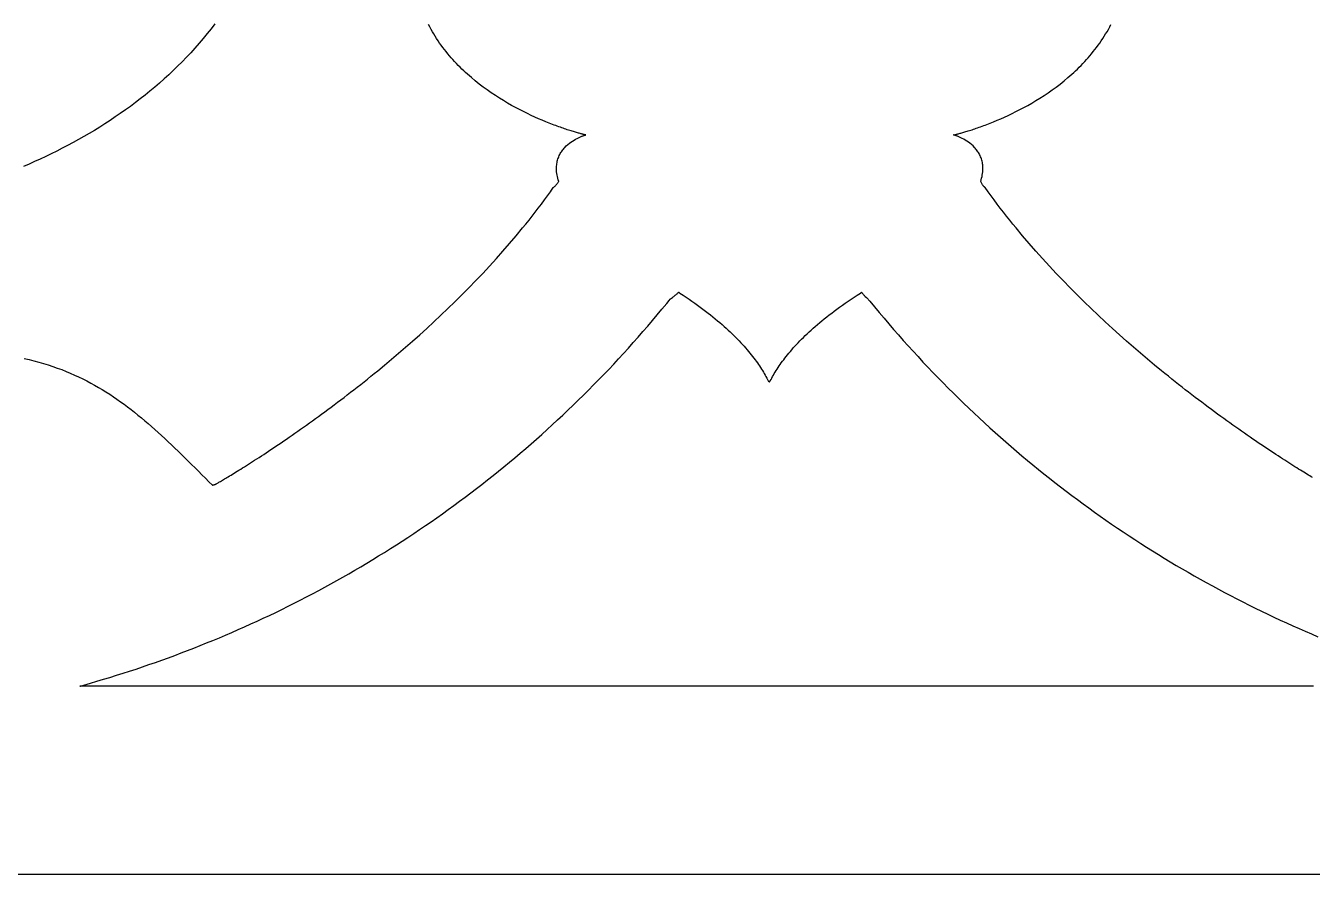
# Model space of a CAD drawing. Extents: x -52 to 64, y -91 to -51.
# Drawn here: x 2.9 to 22.24, y -90.72 to -77.95 of the extents above; entities that cross this region are included whole.
import ezdxf

# ---------------------------------------------------------------- set-up
doc = ezdxf.new("R2010")
doc.units = 0
doc.header["$MEASUREMENT"] = 0
doc.layers.add('LAYER_1', color=18, linetype='CONTINUOUS')

msp = doc.modelspace()

# ---------------------------------------------------------------- linework, layer by layer
at = {"layer": 'LAYER_1'}
for points in [[(5.749, -77.924), (5.691, -77.999), (5.632, -78.074), (5.572, -78.147), (5.51, -78.219), (5.448, -78.29), (5.385, -78.36), (5.32, -78.429), (5.255, -78.496), (5.188, -78.563), (5.121, -78.628), (5.053, -78.692), (4.984, -78.755), (4.914, -78.817), (4.843, -78.878), (4.771, -78.938), (4.699, -78.997), (4.626, -79.055), (4.552, -79.111), (4.477, -79.167), (4.402, -79.221), (4.326, -79.275), (4.249, -79.327), (4.172, -79.379), (4.094, -79.429), (4.016, -79.479), (3.937, -79.528), (3.857, -79.575), (3.777, -79.622), (3.697, -79.667), (3.616, -79.712), (3.534, -79.755), (3.452, -79.798), (3.37, -79.84), (3.288, -79.881), (3.205, -79.921), (3.122, -79.96), (3.038, -79.998), (2.954, -80.035), (2.87, -80.072)], [(2.879, -82.957), (2.954, -82.975), (3.028, -82.994), (3.101, -83.013), (3.172, -83.034), (3.242, -83.056), (3.311, -83.079), (3.378, -83.103), (3.445, -83.127), (3.51, -83.153), (3.574, -83.18), (3.638, -83.208), (3.7, -83.236), (3.761, -83.266), (3.822, -83.296), (3.881, -83.328), (3.94, -83.36), (3.998, -83.393), (4.055, -83.427), (4.111, -83.462), (4.167, -83.498), (4.222, -83.534), (4.276, -83.571), (4.33, -83.609), (4.383, -83.648), (4.436, -83.687), (4.488, -83.727), (4.54, -83.768), (4.592, -83.81), (4.643, -83.852), (4.694, -83.895), (4.745, -83.938), (4.795, -83.982), (4.846, -84.027), (4.896, -84.072), (4.946, -84.118), (4.996, -84.164), (5.046, -84.211), (5.096, -84.259), (5.146, -84.307), (5.196, -84.355), (5.246, -84.404), (5.296, -84.454), (5.347, -84.504), (5.398, -84.554), (5.449, -84.605), (5.501, -84.656), (5.552, -84.708), (5.605, -84.76), (5.657, -84.812), (5.71, -84.865), (5.711, -84.864), (5.712, -84.864), (5.714, -84.864), (5.717, -84.863), (5.723, -84.861), (5.731, -84.859), (5.738, -84.857), (5.744, -84.856), (5.747, -84.855), (5.749, -84.855), (5.75, -84.854), (5.751, -84.854), (5.751, -84.854), (5.753, -84.853), (5.756, -84.851), (5.76, -84.849), (5.765, -84.846), (5.771, -84.842), (5.779, -84.838), (5.787, -84.833), (5.797, -84.828), (5.807, -84.821), (5.819, -84.815), (5.832, -84.807), (5.845, -84.799), (5.86, -84.791), (5.876, -84.781), (5.892, -84.771), (5.91, -84.761), (5.929, -84.75), (5.948, -84.738), (5.969, -84.725), (5.99, -84.712), (6.012, -84.699), (6.035, -84.685), (6.059, -84.67), (6.084, -84.654), (6.11, -84.638), (6.137, -84.622), (6.164, -84.605), (6.192, -84.587), (6.221, -84.569), (6.251, -84.55), (6.282, -84.53), (6.313, -84.51), (6.345, -84.49), (6.378, -84.468), (6.412, -84.447), (6.446, -84.424), (6.481, -84.401), (6.516, -84.378), (6.553, -84.354), (6.59, -84.329), (6.627, -84.304), (6.666, -84.279), (6.704, -84.252), (6.744, -84.226), (6.784, -84.198), (6.824, -84.171), (6.866, -84.142), (6.907, -84.113), (6.95, -84.084), (6.992, -84.054), (7.036, -84.024), (7.08, -83.993), (7.124, -83.961), (7.169, -83.929), (7.214, -83.897), (7.26, -83.864), (7.306, -83.83), (7.352, -83.796), (7.399, -83.762), (7.446, -83.726), (7.494, -83.691), (7.542, -83.655), (7.591, -83.618), (7.639, -83.581), (7.689, -83.544), (7.738, -83.506), (7.788, -83.468), (7.838, -83.429), (7.888, -83.389), (7.939, -83.349), (7.989, -83.309), (8.04, -83.268), (8.092, -83.227), (8.143, -83.185), (8.195, -83.143), (8.299, -83.058), (8.403, -82.97), (8.508, -82.881), (8.614, -82.79), (8.72, -82.697), (8.826, -82.603), (8.932, -82.507), (9.038, -82.409), (9.144, -82.309), (9.25, -82.208), (9.356, -82.106), (9.461, -82.001), (9.566, -81.896), (9.67, -81.788), (9.774, -81.68), (9.876, -81.569), (9.978, -81.457), (10.078, -81.344), (10.178, -81.23), (10.276, -81.114), (10.373, -80.996), (10.421, -80.937), (10.469, -80.877), (10.516, -80.818), (10.563, -80.757), (10.609, -80.697), (10.655, -80.636), (10.7, -80.575), (10.746, -80.513), (10.79, -80.451), (10.834, -80.389), (10.835, -80.389), (10.836, -80.388), (10.838, -80.386), (10.841, -80.384), (10.845, -80.38), (10.849, -80.376), (10.854, -80.372), (10.859, -80.366), (10.865, -80.36), (10.872, -80.354), (10.878, -80.346), (10.885, -80.338), (10.893, -80.329), (10.9, -80.319), (10.908, -80.309), (10.915, -80.298), (10.908, -80.273), (10.901, -80.248), (10.895, -80.224), (10.891, -80.2), (10.887, -80.177), (10.884, -80.154), (10.883, -80.132), (10.882, -80.11), (10.882, -80.09), (10.883, -80.069), (10.885, -80.049), (10.887, -80.03), (10.89, -80.011), (10.894, -79.992), (10.899, -79.975), (10.904, -79.957), (10.91, -79.94), (10.916, -79.924), (10.923, -79.908), (10.931, -79.893), (10.939, -79.878), (10.948, -79.863), (10.957, -79.849), (10.966, -79.835), (10.976, -79.822), (10.986, -79.809), (10.996, -79.797), (11.007, -79.785), (11.029, -79.763), (11.052, -79.742), (11.076, -79.723), (11.099, -79.705), (11.123, -79.689), (11.147, -79.675), (11.17, -79.661), (11.192, -79.65), (11.213, -79.639), (11.233, -79.63), (11.243, -79.626), (11.252, -79.622), (11.261, -79.618), (11.269, -79.615), (11.277, -79.612), (11.284, -79.61), (11.291, -79.607), (11.297, -79.605), (11.303, -79.603), (11.308, -79.602), (11.312, -79.6), (11.315, -79.599), (11.318, -79.599), (11.32, -79.598), (11.322, -79.598), (11.322, -79.598), (11.322, -79.597), (11.32, -79.597), (11.318, -79.597), (11.315, -79.596), (11.31, -79.595), (11.305, -79.594), (11.3, -79.592), (11.293, -79.591), (11.285, -79.589), (11.277, -79.587), (11.268, -79.584), (11.258, -79.582), (11.247, -79.579), (11.236, -79.576), (11.224, -79.572), (11.211, -79.569), (11.197, -79.565), (11.183, -79.561), (11.168, -79.556), (11.152, -79.552), (11.136, -79.547), (11.119, -79.541), (11.101, -79.536), (11.083, -79.53), (11.064, -79.524), (11.045, -79.518), (11.025, -79.511), (11.004, -79.505), (10.983, -79.497), (10.962, -79.49), (10.94, -79.482), (10.917, -79.474), (10.894, -79.466), (10.87, -79.457), (10.847, -79.448), (10.822, -79.439), (10.797, -79.429), (10.772, -79.42), (10.721, -79.399), (10.668, -79.377), (10.613, -79.354), (10.558, -79.329), (10.501, -79.303), (10.444, -79.276), (10.385, -79.247), (10.326, -79.217), (10.267, -79.185), (10.206, -79.152), (10.146, -79.117), (10.085, -79.081), (10.024, -79.044), (9.963, -79.004), (9.902, -78.964), (9.841, -78.921), (9.781, -78.877), (9.721, -78.832), (9.662, -78.784), (9.603, -78.735), (9.545, -78.685), (9.517, -78.659), (9.488, -78.632), (9.46, -78.606), (9.433, -78.578), (9.405, -78.551), (9.378, -78.522), (9.351, -78.494), (9.324, -78.465), (9.298, -78.435), (9.272, -78.405), (9.247, -78.375), (9.222, -78.344), (9.197, -78.312), (9.173, -78.281), (9.149, -78.248), (9.126, -78.215), (9.103, -78.182), (9.081, -78.148), (9.059, -78.114), (9.037, -78.079), (9.017, -78.044), (8.996, -78.009), (8.976, -77.972), (8.957, -77.936)], [(22.245, -84.75), (22.225, -84.738), (22.205, -84.725), (22.183, -84.712), (22.161, -84.699), (22.138, -84.685), (22.114, -84.67), (22.089, -84.654), (22.063, -84.638), (22.037, -84.622), (22.009, -84.605), (21.981, -84.587), (21.952, -84.569), (21.922, -84.55), (21.891, -84.53), (21.86, -84.51), (21.828, -84.49), (21.795, -84.468), (21.762, -84.447), (21.727, -84.424), (21.692, -84.401), (21.657, -84.378), (21.62, -84.354), (21.583, -84.329), (21.546, -84.304), (21.507, -84.279), (21.469, -84.252), (21.429, -84.226), (21.389, -84.198), (21.348, -84.171), (21.307, -84.142), (21.265, -84.113), (21.223, -84.084), (21.18, -84.054), (21.137, -84.024), (21.093, -83.993), (21.049, -83.961), (21.004, -83.929), (20.959, -83.897), (20.913, -83.864), (20.867, -83.83), (20.82, -83.796), (20.773, -83.762), (20.726, -83.726), (20.678, -83.691), (20.63, -83.655), (20.581, -83.618), (20.532, -83.581), (20.483, -83.544), (20.434, -83.506), (20.384, -83.468), (20.334, -83.429), (20.284, -83.389), (20.233, -83.349), (20.182, -83.309), (20.131, -83.268), (20.079, -83.227), (20.028, -83.185), (19.976, -83.143), (19.872, -83.058), (19.767, -82.97), (19.662, -82.881), (19.556, -82.79), (19.45, -82.697), (19.344, -82.603), (19.237, -82.507), (19.131, -82.409), (19.024, -82.309), (18.918, -82.208), (18.812, -82.106), (18.706, -82.001), (18.601, -81.896), (18.497, -81.788), (18.393, -81.68), (18.29, -81.569), (18.188, -81.457), (18.086, -81.344), (17.986, -81.23), (17.888, -81.114), (17.79, -80.996), (17.742, -80.937), (17.694, -80.877), (17.647, -80.818), (17.599, -80.757), (17.553, -80.697), (17.507, -80.636), (17.461, -80.575), (17.415, -80.513), (17.371, -80.451), (17.326, -80.389), (17.326, -80.389), (17.324, -80.388), (17.322, -80.386), (17.319, -80.384), (17.316, -80.38), (17.312, -80.376), (17.307, -80.372), (17.303, -80.366), (17.297, -80.36), (17.292, -80.354), (17.286, -80.346), (17.28, -80.338), (17.275, -80.329), (17.269, -80.319), (17.263, -80.309), (17.258, -80.298), (17.265, -80.273), (17.272, -80.248), (17.278, -80.224), (17.282, -80.2), (17.286, -80.177), (17.289, -80.154), (17.29, -80.132), (17.291, -80.11), (17.291, -80.09), (17.29, -80.069), (17.288, -80.049), (17.286, -80.03), (17.283, -80.011), (17.279, -79.992), (17.274, -79.975), (17.269, -79.957), (17.263, -79.94), (17.256, -79.924), (17.249, -79.908), (17.242, -79.893), (17.234, -79.878), (17.225, -79.863), (17.216, -79.849), (17.207, -79.835), (17.197, -79.822), (17.187, -79.809), (17.177, -79.797), (17.166, -79.785), (17.144, -79.763), (17.121, -79.742), (17.097, -79.723), (17.074, -79.705), (17.05, -79.689), (17.026, -79.675), (17.003, -79.661), (16.981, -79.65), (16.96, -79.639), (16.94, -79.63), (16.93, -79.626), (16.921, -79.622), (16.912, -79.618), (16.904, -79.615), (16.896, -79.612), (16.889, -79.61), (16.882, -79.607), (16.876, -79.605), (16.87, -79.603), (16.865, -79.602), (16.861, -79.6), (16.858, -79.599), (16.855, -79.599), (16.853, -79.598), (16.852, -79.598), (16.851, -79.598), (16.852, -79.597), (16.853, -79.597), (16.855, -79.597), (16.859, -79.596), (16.863, -79.595), (16.868, -79.594), (16.874, -79.592), (16.88, -79.591), (16.888, -79.589), (16.896, -79.587), (16.905, -79.584), (16.915, -79.582), (16.926, -79.579), (16.937, -79.576), (16.95, -79.572), (16.962, -79.569), (16.976, -79.565), (16.99, -79.561), (17.005, -79.556), (17.021, -79.552), (17.037, -79.547), (17.054, -79.541), (17.072, -79.536), (17.09, -79.53), (17.109, -79.524), (17.128, -79.518), (17.148, -79.511), (17.169, -79.505), (17.19, -79.497), (17.212, -79.49), (17.234, -79.482), (17.256, -79.474), (17.279, -79.466), (17.303, -79.457), (17.327, -79.448), (17.351, -79.439), (17.376, -79.429), (17.401, -79.42), (17.452, -79.399), (17.505, -79.377), (17.56, -79.354), (17.615, -79.329), (17.672, -79.303), (17.729, -79.276), (17.788, -79.247), (17.847, -79.217), (17.906, -79.185), (17.967, -79.152), (18.027, -79.117), (18.088, -79.081), (18.149, -79.044), (18.21, -79.004), (18.271, -78.964), (18.332, -78.921), (18.392, -78.877), (18.452, -78.832), (18.511, -78.784), (18.57, -78.735), (18.628, -78.685), (18.656, -78.659), (18.685, -78.632), (18.713, -78.606), (18.74, -78.578), (18.768, -78.551), (18.795, -78.522), (18.822, -78.494), (18.849, -78.465), (18.875, -78.435), (18.901, -78.405), (18.926, -78.375), (18.951, -78.344), (18.976, -78.312), (19, -78.281), (19.024, -78.248), (19.047, -78.215), (19.07, -78.182), (19.092, -78.148), (19.114, -78.114), (19.136, -78.079), (19.157, -78.044), (19.177, -78.009), (19.197, -77.972), (19.216, -77.936)], [(22.258, -87.888), (22.209, -87.888), (22.159, -87.888), (22.109, -87.888), (22.058, -87.888), (22.007, -87.888), (21.956, -87.888), (21.904, -87.888), (21.799, -87.888), (21.692, -87.888), (21.584, -87.888), (21.474, -87.888), (21.362, -87.888), (21.249, -87.888), (21.135, -87.888), (21.019, -87.888), (20.902, -87.888), (20.783, -87.888), (20.663, -87.888), (20.542, -87.888), (20.419, -87.888), (20.295, -87.888), (20.169, -87.888), (20.043, -87.888), (19.915, -87.888), (19.786, -87.888), (19.656, -87.888), (19.525, -87.888), (19.393, -87.888), (19.259, -87.888), (19.125, -87.888), (18.99, -87.888), (18.853, -87.888), (18.716, -87.888), (18.578, -87.888), (18.439, -87.888), (18.299, -87.888), (18.158, -87.888), (18.017, -87.888), (17.875, -87.888), (17.732, -87.888), (17.588, -87.888), (17.444, -87.888), (17.299, -87.888), (17.153, -87.888), (17.007, -87.888), (16.86, -87.888), (16.713, -87.888), (16.565, -87.888), (16.416, -87.888), (16.268, -87.888), (15.969, -87.888), (15.669, -87.888), (15.367, -87.888), (15.065, -87.888), (14.762, -87.888), (14.458, -87.888), (13.85, -87.888), (13.547, -87.888), (13.243, -87.888), (12.941, -87.888), (12.639, -87.888), (12.338, -87.888), (12.039, -87.888), (11.89, -87.888), (11.741, -87.888), (11.593, -87.888), (11.445, -87.888), (11.298, -87.888), (11.151, -87.888), (11.005, -87.888), (10.859, -87.888), (10.714, -87.888), (10.57, -87.888), (10.427, -87.888), (10.284, -87.888), (10.142, -87.888), (10, -87.888), (9.86, -87.888), (9.72, -87.888), (9.581, -87.888), (9.443, -87.888), (9.306, -87.888), (9.17, -87.888), (9.035, -87.888), (8.901, -87.888), (8.768, -87.888), (8.636, -87.888), (8.505, -87.888), (8.375, -87.888), (8.246, -87.888), (8.119, -87.888), (7.992, -87.888), (7.867, -87.888), (7.744, -87.888), (7.621, -87.888), (7.5, -87.888), (7.38, -87.888), (7.262, -87.888), (7.145, -87.888), (7.029, -87.888), (6.915, -87.888), (6.802, -87.888), (6.691, -87.888), (6.582, -87.888), (6.474, -87.888), (6.367, -87.888), (6.262, -87.888), (6.211, -87.888), (6.159, -87.888), (6.109, -87.888), (6.058, -87.888), (6.008, -87.888), (5.958, -87.888), (5.909, -87.888), (5.861, -87.888), (5.812, -87.888), (5.764, -87.888), (5.717, -87.888), (5.67, -87.888), (5.624, -87.888), (5.578, -87.888), (5.532, -87.888), (5.487, -87.888), (5.443, -87.888), (5.399, -87.888), (5.355, -87.888), (5.312, -87.888), (5.269, -87.888), (5.227, -87.888), (5.185, -87.888), (5.144, -87.888), (5.104, -87.888), (5.064, -87.888), (5.024, -87.888), (4.985, -87.888), (4.946, -87.888), (4.908, -87.888), (4.871, -87.888), (4.834, -87.888), (4.797, -87.888), (4.761, -87.888), (4.726, -87.888), (4.691, -87.888), (4.657, -87.888), (4.623, -87.888), (4.59, -87.888), (4.557, -87.888), (4.525, -87.888), (4.494, -87.888), (4.463, -87.888), (4.432, -87.888), (4.403, -87.888), (4.373, -87.888), (4.345, -87.888), (4.317, -87.888), (4.289, -87.888), (4.262, -87.888), (4.236, -87.888), (4.21, -87.888), (4.185, -87.888), (4.161, -87.888), (4.137, -87.888), (4.114, -87.888), (4.091, -87.888), (4.069, -87.888), (4.048, -87.888), (4.027, -87.888), (4.007, -87.888), (3.988, -87.888), (3.969, -87.888), (3.951, -87.888), (3.934, -87.888), (3.917, -87.888), (3.901, -87.888), (3.885, -87.888), (3.87, -87.888), (3.856, -87.888), (3.842, -87.888), (3.83, -87.888), (3.817, -87.888), (3.806, -87.888), (3.795, -87.888), (3.785, -87.888), (3.776, -87.888), (3.767, -87.888), (3.759, -87.888), (3.752, -87.888), (3.745, -87.888), (3.739, -87.888), (3.734, -87.888), (3.73, -87.888), (3.726, -87.888), (3.723, -87.888), (3.72, -87.888), (3.719, -87.888), (3.718, -87.888), (3.718, -87.888), (3.718, -87.888), (3.718, -87.888), (3.719, -87.888), (3.722, -87.887), (3.728, -87.885), (3.777, -87.871), (3.876, -87.843), (3.975, -87.814), (4.073, -87.784), (4.171, -87.755), (4.269, -87.724), (4.367, -87.693), (4.465, -87.661), (4.562, -87.629), (4.66, -87.596), (4.757, -87.563), (4.854, -87.529), (4.951, -87.494), (5.048, -87.459), (5.144, -87.424), (5.241, -87.388), (5.337, -87.351), (5.433, -87.314), (5.528, -87.276), (5.624, -87.237), (5.719, -87.198), (5.815, -87.159), (5.909, -87.118), (6.004, -87.078), (6.099, -87.036), (6.193, -86.995), (6.287, -86.952), (6.381, -86.909), (6.475, -86.866), (6.568, -86.822), (6.662, -86.777), (6.755, -86.732), (6.847, -86.686), (6.94, -86.639), (7.032, -86.592), (7.124, -86.545), (7.216, -86.497), (7.308, -86.448), (7.399, -86.399), (7.49, -86.349), (7.581, -86.298), (7.671, -86.247), (7.762, -86.196), (7.852, -86.144), (7.942, -86.091), (8.031, -86.038), (8.12, -85.984), (8.209, -85.929), (8.298, -85.875), (8.386, -85.819), (8.475, -85.763), (8.563, -85.706), (8.65, -85.649), (8.737, -85.591), (8.824, -85.532), (8.911, -85.473), (8.998, -85.414), (9.084, -85.354), (9.17, -85.293), (9.255, -85.232), (9.34, -85.17), (9.425, -85.107), (9.51, -85.044), (9.594, -84.981), (9.678, -84.916), (9.762, -84.852), (9.845, -84.786), (9.928, -84.72), (10.011, -84.654), (10.093, -84.587), (10.175, -84.519), (10.257, -84.451), (10.338, -84.382), (10.419, -84.312), (10.5, -84.242), (10.58, -84.172), (10.66, -84.101), (10.74, -84.029), (10.819, -83.957), (10.898, -83.884), (10.977, -83.81), (11.055, -83.736), (11.133, -83.662), (11.21, -83.586), (11.287, -83.511), (11.364, -83.434), (11.44, -83.357), (11.516, -83.28), (11.592, -83.201), (11.667, -83.123), (11.742, -83.043), (11.816, -82.964), (11.89, -82.883), (11.964, -82.802), (12.037, -82.72), (12.11, -82.638), (12.182, -82.555), (12.254, -82.472), (12.326, -82.388), (12.397, -82.303), (12.468, -82.218), (12.539, -82.133), (12.574, -82.089), (12.591, -82.068), (12.593, -82.065), (12.594, -82.064), (12.595, -82.063), (12.595, -82.063), (12.595, -82.063), (12.595, -82.063), (12.597, -82.062), (12.6, -82.06), (12.612, -82.051), (12.624, -82.042), (12.636, -82.033), (12.647, -82.025), (12.657, -82.017), (12.667, -82.009), (12.677, -82.001), (12.685, -81.994), (12.694, -81.987), (12.702, -81.979), (12.709, -81.972), (12.716, -81.965), (12.717, -81.963), (12.718, -81.962), (12.718, -81.962), (12.718, -81.962), (12.719, -81.962), (12.719, -81.963), (12.725, -81.967), (12.737, -81.975), (12.784, -82.005), (12.829, -82.036), (12.874, -82.066), (12.918, -82.097), (12.961, -82.127), (13.002, -82.157), (13.043, -82.187), (13.083, -82.216), (13.122, -82.246), (13.16, -82.275), (13.197, -82.305), (13.233, -82.334), (13.269, -82.363), (13.303, -82.391), (13.337, -82.42), (13.37, -82.448), (13.402, -82.477), (13.433, -82.505), (13.463, -82.532), (13.493, -82.56), (13.521, -82.588), (13.549, -82.615), (13.577, -82.642), (13.603, -82.669), (13.629, -82.696), (13.654, -82.722), (13.678, -82.749), (13.702, -82.775), (13.725, -82.801), (13.747, -82.827), (13.768, -82.852), (13.789, -82.877), (13.809, -82.903), (13.829, -82.928), (13.848, -82.952), (13.866, -82.977), (13.884, -83.001), (13.901, -83.025), (13.918, -83.049), (13.934, -83.072), (13.949, -83.096), (13.964, -83.119), (13.978, -83.142), (13.992, -83.164), (14.005, -83.187), (14.018, -83.209), (14.031, -83.231), (14.042, -83.253), (14.054, -83.274), (14.065, -83.295), (14.07, -83.306), (14.073, -83.311), (14.073, -83.312), (14.073, -83.312), (14.073, -83.312), (14.073, -83.312), (14.073, -83.312), (14.073, -83.311), (14.073, -83.309), (14.073, -83.304), (14.073, -83.302), (14.073, -83.301), (14.073, -83.301), (14.074, -83.302), (14.077, -83.304), (14.083, -83.309), (14.086, -83.311), (14.087, -83.311), (14.088, -83.312), (14.088, -83.312), (14.088, -83.312), (14.088, -83.312), (14.088, -83.312), (14.088, -83.311), (14.091, -83.306), (14.096, -83.295), (14.107, -83.274), (14.118, -83.253), (14.13, -83.231), (14.143, -83.209), (14.155, -83.187), (14.169, -83.164), (14.183, -83.142), (14.197, -83.119), (14.212, -83.096), (14.228, -83.072), (14.244, -83.049), (14.261, -83.025), (14.279, -83.001), (14.297, -82.977), (14.315, -82.952), (14.335, -82.928), (14.355, -82.903), (14.375, -82.877), (14.397, -82.852), (14.419, -82.827), (14.441, -82.801), (14.465, -82.775), (14.489, -82.749), (14.514, -82.722), (14.539, -82.696), (14.566, -82.669), (14.593, -82.642), (14.621, -82.615), (14.649, -82.588), (14.679, -82.56), (14.709, -82.532), (14.74, -82.505), (14.772, -82.477), (14.804, -82.448), (14.838, -82.42), (14.872, -82.391), (14.908, -82.363), (14.944, -82.334), (14.981, -82.305), (15.019, -82.275), (15.057, -82.246), (15.097, -82.216), (15.138, -82.187), (15.179, -82.157), (15.222, -82.127), (15.266, -82.097), (15.31, -82.066), (15.356, -82.036), (15.402, -82.005), (15.45, -81.975), (15.462, -81.967), (15.468, -81.963), (15.468, -81.962), (15.469, -81.962), (15.469, -81.962), (15.469, -81.962), (15.469, -81.963), (15.47, -81.965), (15.474, -81.972), (15.479, -81.979), (15.485, -81.987), (15.492, -81.994), (15.499, -82.001), (15.506, -82.009), (15.514, -82.017), (15.523, -82.025), (15.541, -82.042), (15.56, -82.06), (15.562, -82.062), (15.563, -82.063), (15.563, -82.063), (15.563, -82.063), (15.564, -82.064), (15.564, -82.064), (15.565, -82.066), (15.574, -82.076), (15.592, -82.098), (15.662, -82.184), (15.733, -82.269), (15.805, -82.354), (15.877, -82.438), (15.949, -82.522), (16.022, -82.605), (16.095, -82.688), (16.168, -82.769), (16.242, -82.851), (16.316, -82.931), (16.391, -83.012), (16.466, -83.091), (16.541, -83.17), (16.617, -83.248), (16.693, -83.326), (16.77, -83.403), (16.847, -83.48), (16.924, -83.556), (17.002, -83.632), (17.08, -83.706), (17.158, -83.781), (17.237, -83.854), (17.316, -83.928), (17.395, -84), (17.475, -84.072), (17.555, -84.143), (17.635, -84.214), (17.716, -84.285), (17.797, -84.354), (17.879, -84.423), (17.961, -84.492), (18.043, -84.56), (18.125, -84.627), (18.208, -84.694), (18.291, -84.76), (18.375, -84.825), (18.458, -84.89), (18.542, -84.955), (18.627, -85.019), (18.712, -85.082), (18.797, -85.145), (18.882, -85.207), (18.968, -85.268), (19.054, -85.329), (19.14, -85.39), (19.226, -85.45), (19.313, -85.509), (19.4, -85.568), (19.488, -85.626), (19.575, -85.683), (19.663, -85.74), (19.752, -85.797), (19.84, -85.852), (19.929, -85.908), (20.018, -85.962), (20.107, -86.016), (20.197, -86.07), (20.287, -86.123), (20.377, -86.175), (20.468, -86.227), (20.558, -86.278), (20.649, -86.329), (20.74, -86.379), (20.832, -86.428), (20.924, -86.477), (21.015, -86.526), (21.108, -86.573), (21.2, -86.621), (21.293, -86.667), (21.386, -86.713), (21.479, -86.759), (21.572, -86.804), (21.666, -86.848), (21.76, -86.892), (21.854, -86.935), (21.948, -86.978), (22.043, -87.02), (22.137, -87.061), (22.232, -87.102), (22.327, -87.143)], [(2.764, -90.716), (3.722, -90.716), (4.686, -90.716), (5.654, -90.716), (6.628, -90.716), (7.607, -90.716), (8.589, -90.716), (9.575, -90.716), (10.565, -90.716), (12.552, -90.716), (14.549, -90.716), (16.552, -90.716), (18.558, -90.716), (20.563, -90.716), (22.566, -90.716)]]:
    msp.add_lwpolyline(points, dxfattribs=at)

doc.saveas('drawing.dxf')
